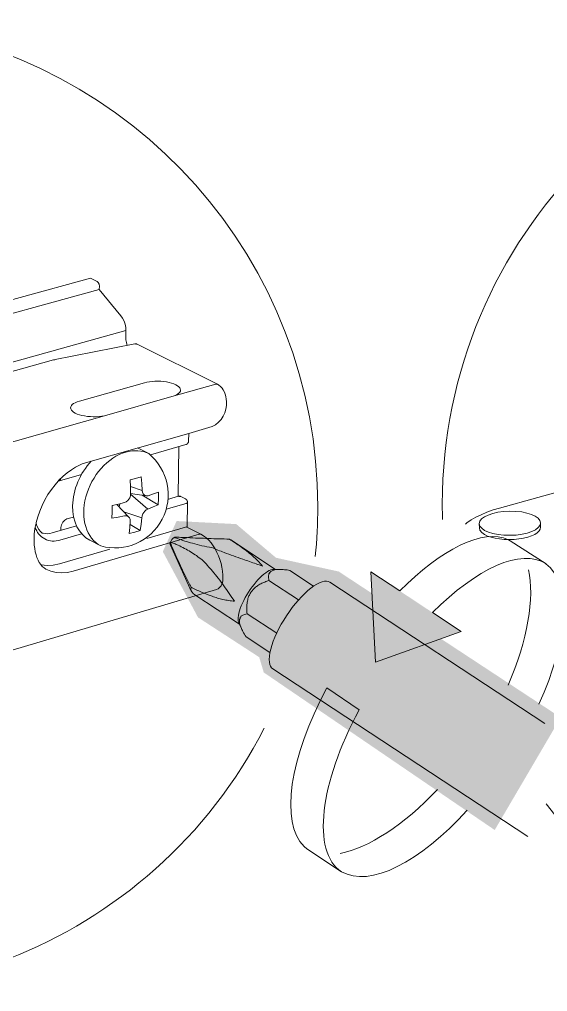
# Model space of a CAD drawing. Header units: metres. Extents: x -8.4 to 7.9, y -3.9 to 2.
# Drawn here: x 7.4484 to 7.5469, y -2.411 to -2.2296 of the extents above; entities that cross this region are included whole.
import ezdxf

# ---------------------------------------------------------------- set-up
doc = ezdxf.new("R2010")
doc.units = ezdxf.units.M
doc.header["$MEASUREMENT"] = 0
for name, color, linetype, lineweight in [('PDF22_Geometry_Num_Penna__1', 255, 'Continuous', 18), ('PDF22_Geometry_Num_Penna__7', 7, 'Continuous', 18), ('PDF22_Solid Fills_Num_Penna__7', 7, 'Continuous', 18)]:
    doc.layers.add(name, color=color, linetype=linetype, lineweight=lineweight)

msp = doc.modelspace()

# ---------------------------------------------------------------- hatches: boundary and pattern name
at = {"layer": 'PDF22_Geometry_Num_Penna__1', "linetype": 'Continuous', "lineweight": 18}
msp.add_hatch(color=255, dxfattribs=at).paths.add_polyline_path([(7.548766865075678, -2.359477523500503), (7.507958339396976, -2.332651599369036), (7.496258763536388, -2.330084126255027), (7.488839302368176, -2.323803944049819), (7.47770713210877, -2.323233559941545), (7.475139658994759, -2.328940379531384), (7.48170428862733, -2.341211828753796), (7.493120906314103, -2.348631289922006), (7.493975737849742, -2.351484699716926), (7.537068778468636, -2.380879586215949), (7.549624675118412, -2.359477523500503)])
at = {"layer": 'PDF22_Geometry_Num_Penna__7', "linetype": 'Continuous', "lineweight": 18}
for points in [[(7.539642655372895, -2.326747155833588), (7.546674910619038, -2.331237255276011), (7.539965823392467, -2.326934801780435)], [(7.53078755386477, -2.343831872468639), (7.513935160654781, -2.332695234497946), (7.514822755780867, -2.34958932672841)]]:
    msp.add_hatch(color=7, dxfattribs=at).paths.add_polyline_path(points)
at = {"layer": 'PDF22_Solid Fills_Num_Penna__7', "linetype": 'Continuous', "lineweight": 18}
msp.add_hatch(color=7, dxfattribs=at).paths.add_polyline_path([(7.501521189867979, -2.383951022730063), (7.502021579059572, -2.384411202075904), (7.508476003929707, -2.388652596176077)])

# ---------------------------------------------------------------- linework, layer by layer
at = {"layer": 'PDF22_Geometry_Num_Penna__1', "color": 255, "linetype": 'Continuous', "lineweight": 18, "flags": 128}
for points in [[(7.539642655372895, -2.326747155833588), (7.539965823392467, -2.326934801780435), (7.546674910619038, -2.331237255276011)], [(7.525476875639451, -2.340321701909107), (7.530787553785946, -2.343831872517993), (7.514822755768439, -2.34958932672841), (7.513935160654781, -2.332695234497946), (7.519357532817255, -2.336281357037699)], [(7.51174789397117, -2.358462448283271), (7.505726841883038, -2.354369979537739)], [(7.501521189867979, -2.383951022730063), (7.502021579059572, -2.384411202075904), (7.508476003929707, -2.388652596176077)]]:
    msp.add_lwpolyline(points, dxfattribs=at)
at = {"layer": 'PDF22_Geometry_Num_Penna__1', "color": 255, "linetype": 'Continuous', "lineweight": 18}
for points in [[(7.519357532817255, -2.336281357037699), (7.527006339031614, -2.328556598892475), (7.534933635659148, -2.324458173132758), (7.539642655372895, -2.326747155833588)], [(7.519357532817255, -2.336281357037699), (7.527006339031614, -2.328556598892475), (7.534933635659148, -2.324458173132758), (7.539642655372895, -2.326747155833588)], [(7.546674910619038, -2.331237255276011), (7.542007590004594, -2.328169392970409), (7.533670748651793, -2.332078683529732), (7.525476875639451, -2.340321701909107)], [(7.546674910619038, -2.331237255276011), (7.542007590004594, -2.328169392970409), (7.533670748651793, -2.332078683529732), (7.525476875639451, -2.340321701909107)], [(7.505726841883038, -2.354369979537739), (7.498772027821309, -2.367327974645045), (7.496925353423761, -2.379489219105021), (7.501521189867982, -2.383951022730062)], [(7.505726841883038, -2.354369979537739), (7.498772027821309, -2.367327974645045), (7.496925353423761, -2.379489219105021), (7.501521189867982, -2.383951022730062)], [(7.508476003929707, -2.388652596176077), (7.502815351199806, -2.384933930070693), (7.50445353010086, -2.372127838825121), (7.51174789397117, -2.358462448283271)], [(7.508476003929707, -2.388652596176077), (7.502815351199806, -2.384933930070693), (7.50445353010086, -2.372127838825121), (7.51174789397117, -2.358462448283271)]]:
    msp.add_open_spline(points, degree=3, dxfattribs=at)
at = {"layer": 'PDF22_Geometry_Num_Penna__7', "color": 7, "linetype": 'Continuous', "lineweight": 18, "flags": 128}
for points in [[(7.503580231821242, -2.329823953660469, 0.0255253498987665), (7.504047857434817, -2.320580156897908, 8.391129310214675), (7.49405734673504, -2.361897640073814)], [(7.54664929545804, -2.37601642876015, 0.2304081888433974), (7.617726899467507, -2.410525411937542, 2.414180422677264), (7.527287779587474, -2.320087245418936, 0.00740910550169877), (7.527332187707567, -2.322964749676418)], [(7.479933119384587, -2.308323451285606), (7.479967372216154, -2.306877386092043), (7.484350245403237, -2.305623434605966, 0.3221720119427536), (7.486991883343856, -2.300915159518994), (7.486968055287114, -2.30047285121571), (7.486901038877526, -2.300009693362777), (7.486775941579627, -2.299579299087865), (7.486619569957255, -2.299163797348417), (7.486427456249767, -2.298779569933443), (7.486192154189435, -2.298431084603584), (7.485918131536894, -2.298122809119477), (7.485615813066974, -2.297863679002402), (7.485353704442805, -2.297717732154854), (7.470377472929408, -2.290251359499932), (7.470368537408128, -2.29023944547156), (7.470356623379758, -2.29023944547156), (7.470346198604932, -2.29023944547156), (7.470346198604932, -2.290227531443189), (7.47033428457656, -2.290227531443189), (7.47032237054819, -2.290227531443189), (7.47031045651982, -2.290217106668364), (7.470298542491448, -2.290217106668364), (7.470286628463076, -2.290217106668364), (7.470279182195344, -2.290208171147086), (7.470264289659881, -2.290208171147086), (7.47024344011023, -2.290196257118715), (7.47023152608186, -2.290196257118715), (7.470221101307033, -2.290196257118715), (7.470209187278663, -2.290196257118715), (7.470197273250291, -2.290196257118715), (7.470197273250291, -2.290184343090343), (7.470185359221921, -2.290184343090343), (7.470164509672272, -2.290184343090343), (7.470154084897445, -2.290184343090343), (7.470142170869074, -2.290184343090343), (7.470130256840704, -2.290184343090343), (7.470118342812333, -2.290184343090343), (7.470118342812333, -2.290170939808426), (7.47010642878396, -2.290170939808426), (7.470096004009135, -2.290170939808426), (7.470072175952391, -2.290170939808426), (7.470051326402742, -2.290170939808426), (7.47003941237437, -2.290170939808426), (7.470028987599547, -2.290170939808426), (7.470017073571175, -2.290170939808426), (7.470005159542803, -2.290184343090343), (7.469981331486061, -2.290184343090343), (7.469961971189957, -2.290184343090343), (7.469950057161587, -2.290184343090343), (7.469938143133215, -2.290184343090343)], [(7.468222076271689, -2.310356282376454), (7.469362844488239, -2.3101299158374), (7.470479784648044, -2.310106087780658), (7.471529708398264, -2.310289265966866), (7.472512615738894, -2.310661579353468, -0.8102978275025018), (7.463568754640579, -2.32788479661769), (7.461500181464618, -2.32680210928945)], [(7.459987546637529, -2.3256035580353), (7.455944223259029, -2.326780068336963, -0.4290802551178437), (7.451325452310194, -2.324393539528843)], [(7.489620713703977, -2.327992022873032, 0.004736168045862933), (7.488615467560151, -2.327296541466858, -0.00466711120351427), (7.487565543809933, -2.326601060060685, 0.002291459649212707), (7.485636364765912, -2.326560999140287, 0.001884708982946594), (7.483685442620119, -2.326496961237791, -0.002402428617090697), (7.481715160178219, -2.326416541546285, -0.002216903179981224), (7.479703178637018, -2.326334632601233, 0.003665622351542646), (7.478486458489605, -2.326283997980655)], [(7.47687895821161, -2.328091951785995, 0.01111165106036503), (7.477645923788011, -2.329876077534593, 0.003390461120996598), (7.478445652942434, -2.331609568662614, 0.001813465333334398), (7.479418135508237, -2.333640910499915, 0.00596182360764472), (7.480401042848867, -2.335590343392165)], [(7.487428681409017, -2.338058930070693, 0.01488530524133483), (7.488518815004988, -2.338197430650509, 0.0007098842945404187), (7.487544992110993, -2.336740196055348, 0.00963424780319008), (7.486529321192342, -2.335313491157887, 0.0105035591789892), (7.485479397442124, -2.333919549838448, 0.01012056678596205), (7.484383306831966, -2.332573264632495, 0.004681915797253529), (7.483446566351275, -2.331508448346812, 0.007097776437001054), (7.48247408378547, -2.330477884892697, 0.009509638034686674), (7.481421777229575, -2.32969304827374, 0.01307459134651003), (7.480325686619421, -2.328987142092742, 0.005020008901907142), (7.479178961388684, -2.32832889202523, 0.009401231917426115), (7.477986069298011, -2.327739147620851, 0.004265882329802226), (7.477256335060271, -2.327427893629652)], [(7.479219618010501, -2.326960119090725, 0.01513105176130905), (7.480647812161508, -2.327392002619183, 0.01049571810853509), (7.482430448656561, -2.327843246443745, 0.008817118465761387), (7.484295589798083, -2.328189348967931, 0.004567202631732232), (7.486572658470542, -2.329096304377694, 0.006234090948249238), (7.488321042134028, -2.329754554445207, 0.002248198273422724), (7.490096232361346, -2.330368126906327, 0.002197180321164042), (7.491305506241029, -2.330782139392229, 0.004104462824397294), (7.49252967265618, -2.331214022920687, 0.000911162424067157), (7.493743414296502, -2.331641438688507, 0.01217801466834586), (7.492873243449336, -2.330662254481743, 0.02107377692957395), (7.491884379094521, -2.329731471015235, 0.01429653421167887), (7.490788288484361, -2.328852811422857)], [(7.498321230772809, -2.332365811613481, 0.01568895300641488), (7.49738746879921, -2.332276456400697, 0.0310660720869734), (7.496526680249386, -2.332273477893605)], [(7.486366843630429, -2.337853413081288, -0.00384387299901191), (7.485334790922768, -2.337592793710667, -0.01320275238107688), (7.484316141497023, -2.337265157930457, -0.02145720551527016), (7.482335434280299, -2.33649670310051, -0.01408194501479326), (7.480400893923513, -2.335589747690747, 0.2506567903100872), (7.480796588590795, -2.336782193005357), (7.481101885567807, -2.336983242234122), (7.489438726920606, -2.342462206031361)], [(7.492192207802561, -2.335797945336535, 0.04366195965395254), (7.491739474724453, -2.336298334528128, 0.03307038358682284), (7.491358225816575, -2.336877654157683)], [(7.494178872033472, -2.334608031752954, -0.009646812277664178), (7.494941369849234, -2.334332519846869), (7.50045905423868, -2.337958852232374)], [(7.491093138685312, -2.337515054675545, 0.03867565704582251), (7.49089208945655, -2.338369886211184, 0.03067661382384716), (7.490822094539864, -2.339257481324843)], [(7.489423238683723, -2.342035088114251, 0.04427447432334488), (7.489514083150053, -2.342486331938813, 0.03813105872732832), (7.489746406703301, -2.343135646485044)]]:
    msp.add_lwpolyline(points, format="xyb", dxfattribs=at)
for points in [[(7.435287383018207, -2.285170026399584), (7.435309721821402, -2.285170026399584), (7.435330571371051, -2.285158112371212), (7.461636746014821, -2.277941189685314)], [(7.461636894940177, -2.277941636461378), (7.462890846426252, -2.278561165936684)], [(7.462890399650189, -2.278561165936684), (7.463094427386047, -2.278744344122893), (7.463250799008422, -2.279058576621185), (7.46329696586836, -2.27939663717622)], [(7.463298008345842, -2.279397232877638), (7.46328609431747, -2.280033144141955), (7.4673175036676, -2.284922363534816)], [(7.435264299588236, -2.287709054770857), (7.435454924042177, -2.28768671596766), (7.435670865806407, -2.287642038361268), (7.46328609431747, -2.280033441992664)], [(7.46825707373003, -2.287709203696211), (7.468222820898462, -2.287113502277648), (7.468097723600564, -2.286513333098445), (7.467905609893077, -2.285923588694066), (7.46763456574763, -2.285387457417359), (7.467317354742245, -2.28492281031088)], [(7.434076917735685, -2.297218236515388), (7.468256775879321, -2.287709352621566)], [(7.468504289818733, -2.290467152338806), (7.468355364464091, -2.289945913597563), (7.468266009251308, -2.289402336053124), (7.468233245673287, -2.288884075818974), (7.46825707373003, -2.287709054770857)], [(7.469937696357152, -2.290184640941052), (7.454757734958604, -2.293155701766139), (7.454745820930232, -2.293166126540964)], [(7.470072027027038, -2.290227978219253), (7.470005010617448, -2.290196703894779), (7.46993799420786, -2.290184789866407)], [(7.454745969855588, -2.293165977615609), (7.434958257984451, -2.298677704990869), (7.434879327546491, -2.298708979315343), (7.434812311136903, -2.2987685494572)], [(7.454914851207749, -2.293189061045578), (7.454838899276884, -2.293156297467557), (7.454758479585377, -2.293156297467557)], [(7.471700972556103, -2.29744743263618), (7.459579937941876, -2.300868248032282)], [(7.48505183274895, -2.297695989053076), (7.476829663919223, -2.300022203092567)], [(7.485354300144224, -2.297718030005563), (7.485208353296676, -2.297671863145625), (7.485051981674304, -2.297695691202367)], [(7.47682891929245, -2.300022203092567), (7.464697459903403, -2.303465357291865)], [(7.464696715276628, -2.303465357291865), (7.346184896560484, -2.337065895805948)], [(7.460700154459485, -2.31238643281092), (7.479968116842927, -2.306877683942752)], [(7.479435112998666, -2.308965766340172), (7.479450005534132, -2.308965766340172), (7.479458941055408, -2.308953852311801), (7.479469365830234, -2.308953852311801), (7.479481279858605, -2.308953852311801), (7.479493193886976, -2.30894193828343), (7.479505107915348, -2.30894193828343), (7.47951702194372, -2.30894193828343), (7.479527446718545, -2.308934492015698), (7.479551274775287, -2.308934492015698), (7.479551274775287, -2.308922577987326), (7.479572124324938, -2.308922577987326), (7.479572124324938, -2.308910663958955), (7.479584038353308, -2.308910663958955), (7.479594463128133, -2.308898749930584), (7.479606377156505, -2.308898749930584), (7.479618291184877, -2.308886835902213), (7.479627226706154, -2.308874921873842), (7.479642119241618, -2.308874921873842), (7.479651054762896, -2.308865986352563), (7.479661479537723, -2.308865986352563), (7.479661479537723, -2.308855561577738), (7.479673393566093, -2.308855561577738), (7.479673393566093, -2.308843647549367), (7.479685307594464, -2.308843647549367), (7.479697221622835, -2.308831733520996), (7.479709135651206, -2.308819819492625), (7.479719560426031, -2.308809394717799), (7.479731474454403, -2.308797480689428), (7.479743388482775, -2.308785566661057), (7.479752324004052, -2.308773652632686), (7.479764238032424, -2.308761738604314), (7.479776152060794, -2.308752803083036), (7.479776152060794, -2.308742378308211), (7.479786576835619, -2.308742378308211), (7.479786576835619, -2.30873046427984), (7.479798490863991, -2.30873046427984), (7.479798490863991, -2.308715571744376), (7.479810404892363, -2.308706636223097), (7.47981934041364, -2.308694722194726), (7.47981934041364, -2.308684297419901), (7.479834232949105, -2.30867238339153), (7.479841679216837, -2.308660469363159), (7.479853593245209, -2.308639619813509), (7.479853593245209, -2.308627705785137), (7.479865507273579, -2.30861430250322), (7.479877421301951, -2.308596431460663), (7.479877421301951, -2.308581538925199), (7.479889335330323, -2.30857260340392), (7.479889335330323, -2.308559200122003), (7.479899760105146, -2.308538350572353), (7.479899760105146, -2.308526436543982), (7.479899760105146, -2.308511544008518), (7.479911674133517, -2.308502608487239), (7.479911674133517, -2.308492183712414), (7.479911674133517, -2.308471334162765), (7.479923588161889, -2.308471334162765), (7.479923588161889, -2.308459420134393), (7.479923588161889, -2.308447506106022), (7.479923588161889, -2.308434102824104), (7.479923588161889, -2.308422188795733), (7.479932523683167, -2.308413253274455), (7.479932523683167, -2.308401339246084), (7.479932523683167, -2.308389425217712), (7.479932523683167, -2.308367086414516), (7.479932523683167, -2.308346236864867), (7.479932523683167, -2.308331344329402)], [(7.47043570274307, -2.309599890500234), (7.472513211440311, -2.310661728278823)], [(7.472864377426554, -2.310850714553863), (7.479434964073312, -2.308965319564108)], [(7.477980856910599, -2.318634447139524), (7.478137228532971, -2.309341505009932)], [(7.455595440078459, -2.31582452354816), (7.455763725729203, -2.31562943133358), (7.456532180559152, -2.314874379785551), (7.457300635389097, -2.314219108225131), (7.458079514993869, -2.313654681131041), (7.458847969823817, -2.31317811999619), (7.459489838102319, -2.312851973469527), (7.460112346084718, -2.312582418577627), (7.46070060123555, -2.312385837109501)], [(7.45148256855934, -2.323660677858655), (7.45151682139091, -2.323477499672447), (7.451811693593098, -2.322430554429321), (7.452172092951328, -2.321368716650731), (7.452611422747519, -2.320341131703709), (7.453120747460392, -2.319303121981862), (7.453707513357677, -2.318294897330943), (7.454341935368446, -2.317346242821881), (7.455031459760433, -2.316455669201128), (7.455595886854524, -2.31582422569745)], [(7.455583823900796, -2.31582452354816), (7.455854868046244, -2.315732189828282)], [(7.459964612132914, -2.314559402660485), (7.455854272344825, -2.315731445201509), (7.455979369642724, -2.315652514763549), (7.456058300080682, -2.315508057169548), (7.456089574405158, -2.31530402943369)], [(7.469045335632143, -2.315562861700055), (7.469103416520453, -2.316848087510607), (7.469136180098475, -2.318137781081797)], [(7.471078464573702, -2.314975202250642), (7.47007172917633, -2.315268585199285), (7.469045633482852, -2.315563457401474)], [(7.471077719946929, -2.314975351175997), (7.471202817244825, -2.31625164146527), (7.471293661711157, -2.317517506979717), (7.471348764092375, -2.317865992309577), (7.471473861390272, -2.318160864511766), (7.471642147041018, -2.318352978219253), (7.471834260748504, -2.318478075517151), (7.472096369372673, -2.31854509192674), (7.472389752321315, -2.318500414320347)], [(7.469103416520453, -2.31679298512939), (7.47129410848722, -2.317516762352945)], [(7.474309995844055, -2.317857652489717), (7.47337027685627, -2.318183799016381), (7.472390348022734, -2.318501010021766)], [(7.474263531133407, -2.320216779032584), (7.474309697993346, -2.319041757984468), (7.474309697993346, -2.317857801415072)], [(7.531594282432036, -2.323824048972696), (7.531872772845214, -2.323581300644631), (7.532665055731903, -2.323037723100192), (7.533545204577831, -2.322520952119588), (7.534528111918463, -2.322045880238284), (7.535601863725424, -2.321591657906629), (7.536754545970344, -2.321173177660088), (7.537972755371306, -2.32081575680895), (7.552260653895554, -2.316851363868409)], [(7.469136031173121, -2.318136440753605), (7.469103267595099, -2.318523646675672), (7.468990084325571, -2.318873621259077), (7.468821798674827, -2.319165514954174), (7.468605856910599, -2.319414220296424), (7.468324387990326, -2.319625694300014), (7.467995262956571, -2.319777598161748), (7.466854494740022, -2.320068002603298), (7.465679473691904, -2.320350960777116)], [(7.472018034636132, -2.318535411778688), (7.469134839770281, -2.318113953025054)], [(7.469135435471702, -2.318206733520995), (7.472355201639039, -2.320997594666966)], [(7.471293661711157, -2.318433695761469), (7.474263233282698, -2.32021633225652)], [(7.476229792590732, -2.31914034656924), (7.478003493564505, -2.318622086335089)], [(7.478003791415213, -2.318622682036508), (7.478024640964862, -2.318622682036508), (7.478036554993234, -2.318622682036508), (7.478036554993234, -2.318610768008137), (7.478046979768059, -2.318610768008137), (7.478058893796429, -2.318610768008137), (7.478070807824801, -2.318610768008137), (7.478082721853172, -2.318610768008137), (7.478094635881544, -2.318610768008137), (7.478094635881544, -2.318598853979765), (7.478113996177648, -2.318598853979765), (7.478125910206018, -2.318598853979765), (7.478137824234389, -2.318598853979765), (7.478149738262762, -2.318598853979765), (7.478161652291132, -2.318598853979765), (7.478172077065959, -2.318598853979765), (7.478183991094331, -2.318598853979765), (7.478204840643978, -2.318598853979765), (7.47821675467235, -2.318598853979765), (7.478228668700722, -2.318598853979765), (7.478239093475547, -2.318598853979765), (7.478251007503919, -2.318598853979765), (7.478262921532289, -2.318598853979765), (7.478274835560661, -2.318598853979765), (7.478286749589031, -2.318598853979765), (7.478306109885135, -2.318598853979765), (7.478306109885135, -2.318610768008137), (7.478318023913507, -2.318610768008137), (7.478329937941878, -2.318610768008137), (7.478341851970248, -2.318610768008137), (7.478353765998619, -2.318610768008137), (7.478364190773445, -2.318610768008137), (7.478364190773445, -2.318622682036508), (7.478376104801817, -2.318622682036508), (7.478396954351466, -2.318622682036508), (7.478408868379836, -2.318634596064879), (7.478419293154661, -2.318634596064879), (7.478431207183033, -2.318634596064879), (7.478443121211405, -2.318646510093251), (7.478455035239775, -2.318646510093251), (7.478466949268145, -2.318646510093251), (7.478466949268145, -2.318656934868075), (7.478478863296517, -2.318656934868075), (7.478498223592621, -2.318665870389354), (7.478510137620993, -2.318665870389354), (7.478510137620993, -2.318680762924818), (7.478376104801817, -2.318634596064879), (7.478204840643978, -2.318656934868075)], [(7.478204840643978, -2.318657530569494), (7.478103571402822, -2.318623277737927), (7.478003791415213, -2.318623277737927)], [(7.479368245514434, -2.319109072244765), (7.478510435471702, -2.318680167223399)], [(7.479651203688252, -2.324361222726886), (7.479743537408129, -2.319728154944007), (7.479743537408129, -2.319716240915636), (7.479743537408129, -2.319696880619532), (7.479743537408129, -2.319684966591161), (7.479731623379757, -2.319676031069883), (7.479731623379757, -2.319661138534419), (7.479731623379757, -2.319640288984769), (7.479731623379757, -2.319626885702851), (7.479731623379757, -2.319606036153202), (7.479731623379757, -2.319594122124831), (7.479719709351387, -2.319594122124831), (7.479719709351387, -2.319582208096459), (7.479719709351387, -2.319562847800356), (7.479719709351387, -2.319550933771985), (7.47970928457656, -2.31953604123652), (7.47970928457656, -2.319515191686871), (7.47970928457656, -2.319504766912046), (7.47969737054819, -2.319504766912046), (7.47969737054819, -2.319492852883674), (7.47969737054819, -2.319480938855303), (7.479685456519818, -2.319472003334025), (7.479685456519818, -2.3194615785592), (7.479685456519818, -2.319449664530828), (7.479673542491448, -2.319449664530828), (7.479673542491448, -2.319433282741818), (7.479661628463076, -2.319413922445715), (7.479661628463076, -2.319402008417343), (7.479651203688252, -2.319393072896065), (7.479651203688252, -2.319379669614148), (7.479642268166972, -2.319370734092869), (7.47962737563151, -2.319358820064497), (7.47962737563151, -2.319346906036126), (7.47961844011023, -2.319333502754209), (7.479606526081858, -2.31932456723293), (7.479606526081858, -2.319312653204559), (7.479594612053488, -2.31930371768328), (7.479584187278664, -2.319290314401363), (7.479572273250292, -2.319279889626538), (7.479572273250292, -2.319267975598167), (7.47956035922192, -2.319267975598167), (7.47956035922192, -2.319257550823342), (7.479551423700642, -2.31924563679497), (7.479536531165176, -2.31924563679497), (7.479536531165176, -2.319233722766599), (7.4795275956439, -2.319221808738228), (7.479517170869074, -2.319221808738228), (7.479517170869074, -2.319211383963403), (7.479505256840704, -2.319211383963403), (7.47949334281233, -2.319199469935032), (7.47948142878396, -2.319187555906661), (7.479469514755588, -2.319178620385382), (7.479459089980764, -2.319178620385382), (7.479459089980764, -2.319165217103464), (7.479450154459486, -2.31915479232864), (7.479435261924022, -2.31915479232864), (7.479426326402742, -2.319139899793176), (7.47941441237437, -2.319139899793176), (7.479402498346, -2.319132453525444), (7.479392073571176, -2.319120539497072), (7.479380159542804, -2.319120539497072), (7.479368245514434, -2.319108625468701)], [(7.465679920467969, -2.320351258627825), (7.465668006439597, -2.321539682957859), (7.465645667636402, -2.322711725498883)], [(7.468821351898765, -2.322486103586602), (7.466584493072058, -2.320137550743915)], [(7.467160387418454, -2.319989667866757), (7.467059118177299, -2.320271136787028), (7.466980187739339, -2.320554094960845)], [(7.474263084357342, -2.320216481181875), (7.473326343876653, -2.320611133371673), (7.472355350564393, -2.320996850040193), (7.47206196761575, -2.321141307634194), (7.471790923470304, -2.321369163426795), (7.471586895734446, -2.321626804290324), (7.471418610083702, -2.321912740971235), (7.471281598757431, -2.32224633376563), (7.471204157573019, -2.322621625659326)], [(7.479744133109548, -2.319728601720071), (7.479662224164493, -2.319853699017969), (7.479470110457007, -2.319946032737847), (7.475787186436738, -2.321019784544808)], [(7.456136485891871, -2.324440153164845), (7.456227330358201, -2.323930828451974), (7.456462632418533, -2.323445331795844), (7.456826010283856, -2.323061104380871), (7.457253426051676, -2.322849630377281)], [(7.457253426051676, -2.322849183601217), (7.458495463509382, -2.322485805735893)], [(7.465645071934982, -2.322712321200302), (7.4668200929831, -2.32250978271799), (7.467960861199649, -2.322270012897018)], [(7.467893398013996, -2.321513918871506), (7.471204008647663, -2.322621923510034)], [(7.467960861199649, -2.322270608598437), (7.468288496979858, -2.322234866513323), (7.468559541125305, -2.322304861430004), (7.468763568861163, -2.32243889424918), (7.468922918990628, -2.32263398646376), (7.469033123753063, -2.32290354135566), (7.469056951809807, -2.323241601910696), (7.468989935400219, -2.32443002624073), (7.468888666159061, -2.32558270848565)], [(7.470921348324556, -2.324992815155918), (7.471077719946929, -2.323817794107801), (7.471202817244825, -2.322621923510034)], [(7.452602338300887, -2.32546684455974), (7.452285127295501, -2.325185375639468), (7.451991744346858, -2.324813062252866), (7.451753463779434, -2.32440500678115), (7.451561350071947, -2.323943338181763), (7.451482419633987, -2.323660380007946)], [(7.459039934605948, -2.324123984636943), (7.454487286514577, -2.325444952532608), (7.454036042690015, -2.325546221773763), (7.45359373438673, -2.325592388633702), (7.453175254140189, -2.325583453112424), (7.452814854781958, -2.325525372224114), (7.452601891524822, -2.325467291335804)], [(7.456124869714208, -2.324970178502013), (7.456136783742578, -2.324440004239491)], [(7.468888219382998, -2.325583155261715), (7.469914315076474, -2.325300197087897), (7.470921050473845, -2.324993410857337)], [(7.469021954351466, -2.323852642640787), (7.470920752623138, -2.324993410857337)], [(7.479391477869759, -2.324373136755257), (7.472140302352291, -2.326481919776972)], [(7.4796270777808, -2.324350649026707), (7.479536233314467, -2.324338734998335), (7.479391775720466, -2.324372987829903)], [(7.486360737690888, -2.334018585199285), (7.486348823662516, -2.333306722004102), (7.486281807252928, -2.332572520005722), (7.486168623983402, -2.331839807260889), (7.486000338332658, -2.331127944065705), (7.485784396568428, -2.330414591616975), (7.485525266451353, -2.329728045732081), (7.485228904995616, -2.329074263425207), (7.48489233369413, -2.328436862907344), (7.484530445082352, -2.327863500291977), (7.484135792892553, -2.327319922747537), (7.483705398617642, -2.326822512063036), (7.483254154793078, -2.326392117788124), (7.482756744108578, -2.32600789037315), (7.482247419395704, -2.32570557190323), (7.479650161210768, -2.324362265204369)], [(7.534188413184524, -2.323715780239872), (7.534200327212896, -2.324506573873015)], [(7.534200178287544, -2.324506871723725), (7.534313361557071, -2.324949180027008), (7.534642486590825, -2.325366171020003), (7.535183085628172, -2.32574890918143)], [(7.545631241733715, -2.323582045271404), (7.545643155762085, -2.324372838904548)], [(7.481945398776493, -2.325685169129644), (7.458428596025148, -2.332584880810157)], [(7.478216456821641, -2.326269552221254), (7.477358646778909, -2.32625912744643)], [(7.482247866171771, -2.32570527405252), (7.482113833352593, -2.325672510474499), (7.481945547701849, -2.32568442450287)], [(7.496154366862783, -2.332246969180477), (7.487817525509985, -2.326766516129691)], [(7.539642655372895, -2.326747155833588), (7.539965823392467, -2.326934801780435), (7.546674910619038, -2.331237255276011)], [(7.465272758548381, -2.328494794870299), (7.455888971952457, -2.331240978409878)], [(7.476482816768267, -2.327587243759117), (7.48052018313258, -2.336446813106705)], [(7.455889269803166, -2.331240531633814), (7.454702334726679, -2.331487747722517), (7.453539227706933, -2.331554764132106), (7.452419309040033, -2.331432645341301)], [(7.453323732718768, -2.332189483993585), (7.454248559171085, -2.332584136183383), (7.455231466511717, -2.332822416750809), (7.456272454740657, -2.332898368681676), (7.457334292519248, -2.332822416750809), (7.458428893875857, -2.332584136183383)], [(7.495596194633589, -2.332271095087929), (7.495316214966864, -2.332351514779435), (7.495013896496943, -2.332476612077333), (7.49468774997028, -2.332650854742263), (7.4943482001617, -2.332878710534864), (7.494001204085385, -2.333145286919671), (7.493637826220062, -2.33345654091087), (7.493262534326367, -2.333800558480091), (7.492899156461042, -2.334189253655704), (7.492529821581534, -2.334604755395151), (7.492163465209116, -2.335045574444889), (7.491803065850886, -2.335507243044276), (7.49144862350684, -2.335995718207498), (7.491122476980176, -2.336496107399091), (7.490808244481884, -2.33700245360487), (7.490517840040334, -2.337514756824835), (7.490240838880703, -2.338030038551893), (7.489996601299091, -2.338537874011218), (7.489786616549046, -2.339032306188626), (7.489600459855747, -2.339523759858941), (7.489450045247559, -2.339983939204782), (7.48933388347094, -2.34042029049388), (7.489251974525886, -2.340831324472688), (7.48919687214467, -2.341206616366383), (7.489190915130485, -2.341555101696243), (7.489217721694319, -2.341860398673257), (7.489286227357453, -2.342115061029693), (7.489318990935474, -2.342232712059859)], [(7.497053131378041, -2.332265286999097), (7.495893002865388, -2.332232523421077)], [(7.48518571664277, -2.335984697731254), (7.485435911238569, -2.335870025208181), (7.485659299270529, -2.335724078360633), (7.485863327006387, -2.3355304753996), (7.486021187882307, -2.335316022888916), (7.486168623983402, -2.335022639940274), (7.486271382478104, -2.334708407441981), (7.486336909634146, -2.334380771661772), (7.486360737690888, -2.334018883049994)], [(7.498818641457309, -2.332447720558533), (7.503271509561073, -2.335374103777227)], [(7.525476875639451, -2.340321701909107), (7.530787553785946, -2.343831872517993), (7.514822755768439, -2.34958932672841), (7.513935160654781, -2.332695234497946), (7.519357532817255, -2.336281357037699)], [(7.347438401270497, -2.376868579639405), (7.485185418792063, -2.335984102029836)], [(7.546413695546998, -2.361010412175823), (7.506305119035107, -2.334647645897288)], [(7.490869303877287, -2.340527963525285), (7.496395923788012, -2.344161742178523)], [(7.489318842010118, -2.342232712059859), (7.489804338666249, -2.343291571331356)], [(7.490674360588062, -2.344835778333628), (7.495127228691826, -2.347762161552321)], [(7.495671550863038, -2.350824960395866), (7.543266604952726, -2.38210673113819)], [(7.51174789397117, -2.358462448283271), (7.505726841883038, -2.354369979537739)], [(7.501521189867979, -2.383951022730063), (7.502021579059572, -2.384411202075904), (7.508476003929707, -2.388652596176077)]]:
    msp.add_lwpolyline(points, dxfattribs=at)
at = {"layer": 'PDF22_Geometry_Num_Penna__7', "color": 7, "linetype": 'Continuous', "lineweight": 18}
for centre, radius, start, end in [((7.478240306474485, -2.327803595134503), 0.001811630373780931, 123.3307407894121, 159.2303014023411), ((7.480868148197552, -2.317641042625211), 0.009350504238402385, 249.176982703889, 251.2813727399207), ((7.496675235881727, -2.335103068021863), 0.002843111987179851, 102.8860908847057, 111.4377467222833), ((7.490928200077961, -2.342403482767512), 0.001826627757043844, 105.2465809898892, 118.3562379842918)]:
    msp.add_arc(centre, radius, start, end, dxfattribs=at)
for centre, major_axis, ratio, start_param, end_param in [((7.474330241188972, -2.29871628004463), (-0.004114413929323172, 0.0001028718518773077), 0.383017761043696, 2.232902279648989, 5.415223477606572), ((7.462073936660139, -2.302184753793133), (-0.004149875216328042, 9.304014509207105e-05), 0.382447887949359, 5.365805164629803, 8.546731030051438), ((7.468079764503515, -2.319282548976055), (0.004513765025701699, 0.008600370014373039), 0.7246994653930416, 0.6082955128950998, 3.141939103728149), ((7.465751853944094, -2.318298616978455), (0.004141141605831144, 0.008558683979162297), 0.7228889106245691, 1.152310041214186, 3.123618168060352), ((7.455096025774547, -2.32532223268948), (0.001121303049855771, 0.007081903474305101), 0.5400532611021527, 1.420128519965433, 2.965975993913052), ((7.539967720062809, -2.324488068809078), (0.005674945336824857, 0.0001071932269852784), 0.3878810998744279, 3.702044840404081, 6.286838646183973), ((7.501204731755087, -2.341971892949337), (0.005091038349721072, 0.007331555518386916), 0.3433856870470781, 6.279215618888568, 7.947650757390155), ((7.500131576383512, -2.343424566501372), (0.004472877407542304, 0.007392233696960095), 0.3423163959206995, 1.436556937280754, 3.14659133130391)]:
    msp.add_ellipse(centre, major_axis=major_axis, ratio=ratio, start_param=start_param, end_param=end_param, dxfattribs=at)
msp.add_ellipse((7.539914269142721, -2.323647872407711), major_axis=(0.005725354216798506, 7.384633018512792e-05), ratio=0.3931664278060534, dxfattribs=at)
for points in [[(7.519357532817255, -2.336281357037699), (7.527006339031614, -2.328556598892475), (7.534933635659148, -2.324458173132758), (7.539642655372895, -2.326747155833588)], [(7.477863950507206, -2.326269105445191), (7.4776584335178, -2.326260169923912), (7.477448448767757, -2.326282508727108), (7.477244421031897, -2.326289954994841)], [(7.477244867807964, -2.32628995499484), (7.477342354213158, -2.32628995499484), (7.477438649210481, -2.326380799461172), (7.477544207770792, -2.326380799461172)], [(7.4773583489282, -2.326258680670366), (7.477398586343271, -2.326258680670366), (7.477245165658673, -2.32628995499484), (7.477245165658675, -2.32628995499484)], [(7.478486458489605, -2.326283997980655), (7.47827200597892, -2.326266126938098), (7.478067978243062, -2.326269105445191), (7.477863950507207, -2.326269105445191)], [(7.477867375790363, -2.326496961237791), (7.478300748572367, -2.326647375845979), (7.478754970904023, -2.326817150750269), (7.479219618010503, -2.326960119090725)], [(7.476546854670761, -2.32716116831949), (7.476470902739893, -2.32729371188512), (7.476445585429606, -2.327447105000401), (7.476482816768271, -2.327587094833763)], [(7.476546854670761, -2.32716116831949), (7.476596000037794, -2.327316050688316), (7.476639188390638, -2.327482847085514), (7.476701737039586, -2.327633261693702)], [(7.476892957194946, -2.327284925289196), (7.476773816911233, -2.327235779922165), (7.476663612148797, -2.327201527090597), (7.476547450372178, -2.327161317244845)], [(7.476701737039586, -2.327633261693701), (7.476750882406619, -2.327791122569621), (7.47681194180202, -2.327937069417168), (7.476878958211606, -2.328091951785995)], [(7.477256335060271, -2.327427893629651), (7.477134216269465, -2.327366834234248), (7.477012097478659, -2.32732513513495), (7.476892957194946, -2.327284925289197)], [(7.490788288484361, -2.328852811422856), (7.490418953604853, -2.328559428474213), (7.490022812161508, -2.328282427314581), (7.489620713703983, -2.327992022873032)], [(7.546674910619038, -2.331237255276011), (7.542007590004594, -2.328169392970409), (7.533670748651793, -2.332078683529732), (7.525476875639451, -2.340321701909107)], [(7.495892556089326, -2.332232374495722), (7.495938240019041, -2.332232374495722), (7.495596194633589, -2.332271095087928), (7.495596194633593, -2.332271095087928)], [(7.496526680249386, -2.332273477893603), (7.496358394598642, -2.332285391921975), (7.496194576708537, -2.332301773710985), (7.496041183593253, -2.332331558781913)], [(7.498818641457309, -2.332447720558533), (7.498653334313658, -2.332413467726965), (7.498480580902275, -2.332398575191501), (7.49832123077281, -2.33236581161348)], [(7.539549279175536, -2.3538841850309), (7.543226246181619, -2.345450542197585), (7.544514450499261, -2.337547073626792), (7.54339453183236, -2.33233468621436)], [(7.545317158160779, -2.357383186238189), (7.550767826140635, -2.345443840556626), (7.551548194998952, -2.334806102474626), (7.546596426957142, -2.331194662624584)], [(7.494946582236646, -2.333128309429242), (7.495032624496651, -2.333128309429242), (7.494790162586329, -2.333396375067596), (7.494882544334152, -2.333396375067596)], [(7.494891479855428, -2.33402484006418), (7.494993142546446, -2.33402484006418), (7.494835519366387, -2.334333115548286), (7.494940625222461, -2.334333115548286)], [(7.494882544334151, -2.333396375067595), (7.494848291502582, -2.333595935042815), (7.494857227023862, -2.333811876807044), (7.49489147985543, -2.33402484006418)], [(7.495074658041637, -2.332878114833445), (7.495169246160819, -2.332878114833445), (7.494854718105139, -2.333128309429241), (7.494946582236644, -2.333128309429241)], [(7.49530549234133, -2.33263983426602), (7.495414949944217, -2.33263983426602), (7.49496396131362, -2.332878114833445), (7.495074658041639, -2.332878114833445)], [(7.495636106628633, -2.332456656079811), (7.495505052316548, -2.332505801446843), (7.495187239607868, -2.332639834266021), (7.495305492341331, -2.332639834266021)], [(7.492728339079268, -2.335370529568716), (7.492539203878875, -2.335495626866614), (7.492361982706851, -2.335646041474801), (7.492192207802561, -2.335797945336535)], [(7.493428288246082, -2.334940135293803), (7.49319298618575, -2.33506970035234), (7.492948748604138, -2.335211179439249), (7.49272833907927, -2.335370529568716)], [(7.494178872033472, -2.334608031752954), (7.493925698930581, -2.334710790247656), (7.493675504334786, -2.334812059488812), (7.493428288246078, -2.334940135293803)], [(7.491358225816573, -2.336877654157681), (7.491258445828964, -2.337089128161272), (7.491160155094902, -2.33729315589713), (7.491093138685316, -2.337515054675545)], [(7.486366843630429, -2.337853413081289), (7.486724264481567, -2.337936811279888), (7.487072749811426, -2.338014252464301), (7.487428681409019, -2.338058930070693)], [(7.490822094539864, -2.339257481324843), (7.490808691257947, -2.339687875599755), (7.490834008568238, -2.340106355846297), (7.490869750653352, -2.340527814599931)], [(7.489740449689108, -2.341031331223971), (7.489847861939828, -2.341031331223971), (7.489438241962593, -2.341296418355232), (7.489548335981621, -2.341296418355232)], [(7.489548335981621, -2.341296418355232), (7.489662504532412, -2.341296418355232), (7.489461959275928, -2.341503424598183), (7.48944110972628, -2.341624054135442)], [(7.490060639201586, -2.340796029163638), (7.489938520410781, -2.340866024080319), (7.489611976212754, -2.341031331223972), (7.489740449689108, -2.341031331223972)], [(7.490869303877287, -2.340527963525285), (7.490723357029739, -2.340563705610399), (7.490581877942831, -2.340594979934874), (7.490447845123653, -2.340641146794812)], [(7.48944110972628, -2.341624054135442), (7.489417281669538, -2.341740215912062), (7.489417281669538, -2.34188616275961), (7.489423238683723, -2.342035088114251)], [(7.489746406703294, -2.343135646485047), (7.489831294155439, -2.343369459291833), (7.489950434439154, -2.343597315084434), (7.490078510244149, -2.343820703116396)], [(7.490078510244145, -2.343820703116395), (7.490255731416165, -2.34415876367143), (7.490462737659114, -2.344492356465826), (7.490674211662703, -2.344836374035047)], [(7.505726841883038, -2.354369979537739), (7.498772027821309, -2.367327974645045), (7.496925353423761, -2.379489219105021), (7.501521189867982, -2.383951022730062)], [(7.508476003929707, -2.388652596176077), (7.502815351199806, -2.384933930070693), (7.50445353010086, -2.372127838825121), (7.51174789397117, -2.358462448283271)], [(7.526399021435387, -2.373305391604267), (7.520148624301107, -2.379957887196076), (7.51344996184936, -2.384227577113631), (7.508250977718849, -2.385259629821293)], [(7.53192266283902, -2.377191449808267), (7.523143513182938, -2.38686564084574), (7.513737387783817, -2.391754860238602), (7.50847585500435, -2.388651255847885)]]:
    msp.add_open_spline(points, degree=3, dxfattribs=at)

doc.saveas('drawing.dxf')
